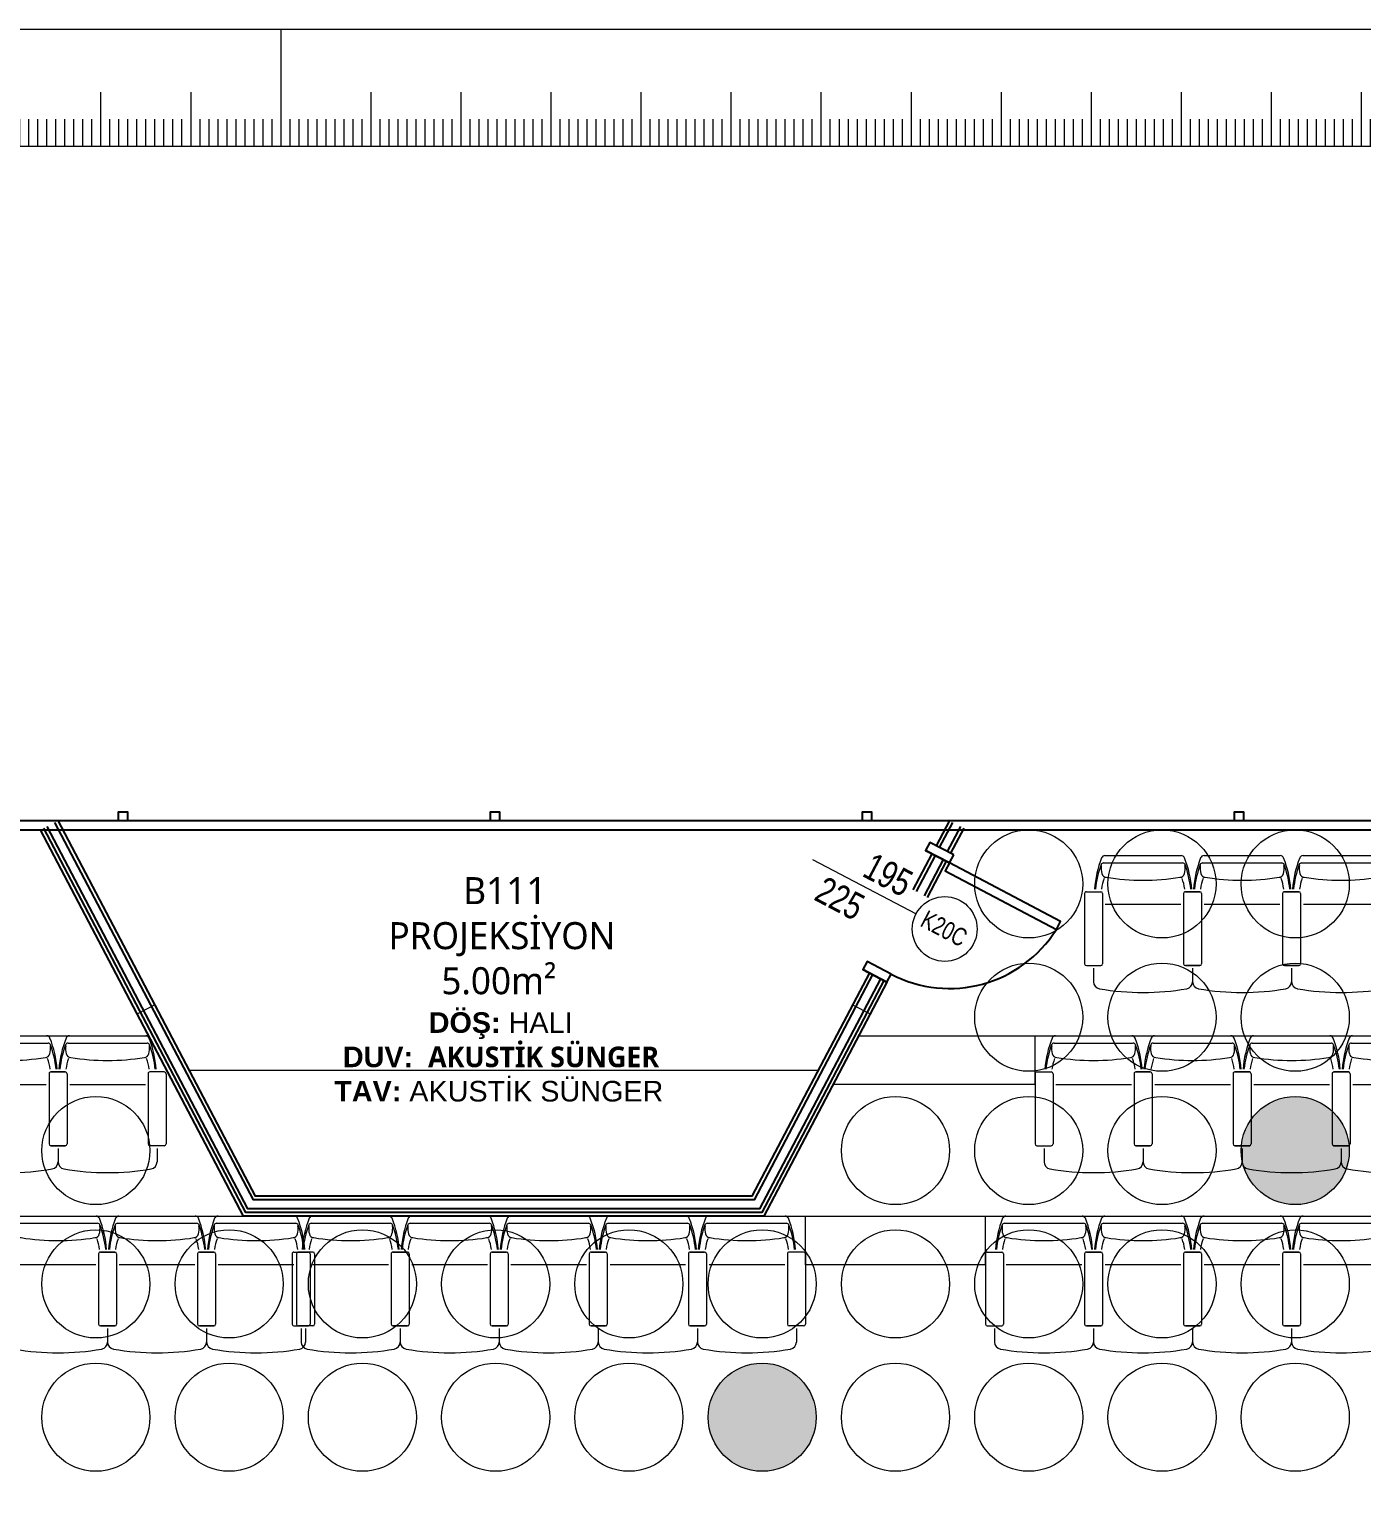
# Model space of a CAD drawing. Header units: millimetres. Extents: x 809 to 8159, y 33 to 4533.
# Drawn here: x 5919 to 6659, y 3726 to 4533 of the extents above; entities that cross this region are included whole.
import ezdxf
from ezdxf.enums import TextEntityAlignment as Align

# ---------------------------------------------------------------- set-up
doc = ezdxf.new("R2010")
doc.units = ezdxf.units.MM
for name, color, linetype, lineweight in [('0-RefEdit0', 7, 'Continuous', 0), ('AHŞAP KONFERANS SALONU TAVAN', 6, 'Continuous', 0), ('AYDINLATMA', 61, 'Continuous', 0), ('kapi_tag_yeni', 2, 'Continuous', 0), ('MAHAL', 6, 'Continuous', 0), ('MERDIVEN', 4, 'Continuous', 0), ('PAFTA', 3, 'Continuous', 0), ('pafta2cetvel', 1, 'Continuous', 0), ('TEFRİŞ', 130, 'Continuous', 0)]:
    doc.layers.add(name, color=color, linetype=linetype, lineweight=lineweight)
doc.layers.add('AHŞAP DUVAR', color=3, linetype='Continuous')
doc.layers.add('AHŞAP KUMAŞ SUNGER', color=4, linetype='Continuous')
doc.styles.add('kapi_tag', font='arial.ttf', dxfattribs={"width": 0.75})
doc.styles.get("Standard").update_dxf_attribs({"font": 'arial.ttf'})

# ---------------------------------------------------------------- blocks, each defined once
blk = doc.blocks.new('rgerg')
at = {"layer": 'pafta2cetvel'}
for p, q in [((49679.31, 2572.6), (49679.31, 2507.6)), ((49684.31, 2572.6), (49684.31, 2557.6)), ((49689.31, 2572.6), (49689.31, 2557.6)), ((49694.31, 2572.6), (49694.31, 2557.6)), ((49699.31, 2572.6), (49699.31, 2557.6)), ((49704.31, 2572.6), (49704.31, 2557.6)), ((49709.31, 2572.6), (49709.31, 2557.6)), ((49714.31, 2572.6), (49714.31, 2557.6)), ((49719.31, 2572.6), (49719.31, 2557.6)), ((49724.31, 2572.6), (49724.31, 2557.6)), ((49729.31, 2572.6), (49729.31, 2542.6)), ((49734.31, 2572.6), (49734.31, 2557.6)), ((49739.31, 2572.6), (49739.31, 2557.6)), ((49744.31, 2572.6), (49744.31, 2557.6)), ((49749.31, 2572.6), (49749.31, 2557.6)), ((49754.31, 2572.6), (49754.31, 2557.6)), ((49759.31, 2572.6), (49759.31, 2557.6)), ((49764.31, 2572.6), (49764.31, 2557.6)), ((49769.31, 2572.6), (49769.31, 2557.6)), ((49774.31, 2572.6), (49774.31, 2557.6)), ((49779.31, 2572.6), (49779.31, 2542.6)), ((49784.31, 2572.6), (49784.31, 2557.6)), ((49789.31, 2572.6), (49789.31, 2557.6)), ((49794.31, 2572.6), (49794.31, 2557.6)), ((49799.31, 2572.6), (49799.31, 2557.6)), ((49804.31, 2572.6), (49804.31, 2557.6)), ((49809.31, 2572.6), (49809.31, 2557.6)), ((49814.31, 2572.6), (49814.31, 2557.6)), ((49819.31, 2572.6), (49819.31, 2557.6)), ((49824.31, 2572.6), (49824.31, 2557.6)), ((49829.31, 2572.6), (49829.31, 2542.6)), ((49834.31, 2572.6), (49834.31, 2557.6)), ((49839.31, 2572.6), (49839.31, 2557.6)), ((49844.31, 2572.6), (49844.31, 2557.6)), ((49849.31, 2572.6), (49849.31, 2557.6)), ((49854.31, 2572.6), (49854.31, 2557.6)), ((49859.31, 2572.6), (49859.31, 2557.6)), ((49864.31, 2572.6), (49864.31, 2557.6)), ((49869.31, 2572.6), (49869.31, 2557.6)), ((49874.31, 2572.6), (49874.31, 2557.6)), ((49879.31, 2572.6), (49879.31, 2542.6)), ((49884.31, 2572.6), (49884.31, 2557.6)), ((49889.31, 2572.6), (49889.31, 2557.6)), ((49894.31, 2572.6), (49894.31, 2557.6)), ((49899.31, 2572.6), (49899.31, 2557.6)), ((49904.31, 2572.6), (49904.31, 2557.6)), ((49909.31, 2572.6), (49909.31, 2557.6)), ((49914.31, 2572.6), (49914.31, 2557.6)), ((49919.31, 2572.6), (49919.31, 2557.6)), ((49924.31, 2572.6), (49924.31, 2557.6)), ((49929.31, 2572.6), (49929.31, 2542.6)), ((49934.31, 2572.6), (49934.31, 2557.6)), ((49939.31, 2572.6), (49939.31, 2557.6)), ((49944.31, 2572.6), (49944.31, 2557.6)), ((49949.31, 2572.6), (49949.31, 2557.6)), ((49954.31, 2572.6), (49954.31, 2557.6)), ((49959.31, 2572.6), (49959.31, 2557.6)), ((49964.31, 2572.6), (49964.31, 2557.6)), ((49969.31, 2572.6), (49969.31, 2557.6)), ((49974.31, 2572.6), (49974.31, 2557.6)), ((49979.31, 2572.6), (49979.31, 2542.6)), ((49984.31, 2572.6), (49984.31, 2557.6)), ((49989.31, 2572.6), (49989.31, 2557.6)), ((49994.31, 2572.6), (49994.31, 2557.6)), ((49999.31, 2572.6), (49999.31, 2557.6)), ((50004.31, 2572.6), (50004.31, 2557.6)), ((50009.31, 2572.6), (50009.31, 2557.6)), ((50014.31, 2572.6), (50014.31, 2557.6)), ((50019.31, 2572.6), (50019.31, 2557.6)), ((50024.31, 2572.6), (50024.31, 2557.6)), ((50029.31, 2572.6), (50029.31, 2542.6)), ((50034.31, 2572.6), (50034.31, 2557.6)), ((50039.31, 2572.6), (50039.31, 2557.6)), ((50044.31, 2572.6), (50044.31, 2557.6)), ((50049.31, 2572.6), (50049.31, 2557.6)), ((50054.31, 2572.6), (50054.31, 2557.6)), ((50059.31, 2572.6), (50059.31, 2557.6)), ((50064.31, 2572.6), (50064.31, 2557.6)), ((50069.31, 2572.6), (50069.31, 2557.6)), ((50074.31, 2572.6), (50074.31, 2557.6)), ((50079.31, 2572.6), (50079.31, 2542.6)), ((50084.31, 2572.6), (50084.31, 2557.6)), ((50089.31, 2572.6), (50089.31, 2557.6)), ((50094.31, 2572.6), (50094.31, 2557.6)), ((50099.31, 2572.6), (50099.31, 2557.6)), ((50104.31, 2572.6), (50104.31, 2557.6)), ((50109.31, 2572.6), (50109.31, 2557.6)), ((50114.31, 2572.6), (50114.31, 2557.6)), ((50119.31, 2572.6), (50119.31, 2557.6)), ((50124.31, 2572.6), (50124.31, 2557.6)), ((50129.31, 2572.6), (50129.31, 2542.6)), ((50134.31, 2572.6), (50134.31, 2557.6)), ((50139.31, 2572.6), (50139.31, 2557.6)), ((50144.31, 2572.6), (50144.31, 2557.6)), ((50149.31, 2572.6), (50149.31, 2557.6)), ((50154.31, 2572.6), (50154.31, 2557.6)), ((50159.31, 2572.6), (50159.31, 2557.6)), ((50164.31, 2572.6), (50164.31, 2557.6)), ((50169.31, 2572.6), (50169.31, 2557.6)), ((50174.31, 2572.6), (50174.31, 2557.6)), ((50179.31, 2572.6), (50179.31, 2542.6)), ((50184.31, 2572.6), (50184.31, 2557.6)), ((50189.31, 2572.6), (50189.31, 2557.6)), ((50194.31, 2572.6), (50194.31, 2557.6)), ((50199.31, 2572.6), (50199.31, 2557.6)), ((50204.31, 2572.6), (50204.31, 2557.6)), ((50209.31, 2572.6), (50209.31, 2557.6)), ((50214.31, 2572.6), (50214.31, 2557.6)), ((50219.31, 2572.6), (50219.31, 2557.6)), ((50224.31, 2572.6), (50224.31, 2557.6)), ((50229.31, 2572.6), (50229.31, 2542.6)), ((50234.31, 2572.6), (50234.31, 2557.6)), ((50239.31, 2572.6), (50239.31, 2557.6)), ((50244.31, 2572.6), (50244.31, 2557.6)), ((50249.31, 2572.6), (50249.31, 2557.6)), ((50254.31, 2572.6), (50254.31, 2557.6)), ((50259.31, 2572.6), (50259.31, 2557.6)), ((50264.31, 2572.6), (50264.31, 2557.6)), ((50269.31, 2572.6), (50269.31, 2557.6)), ((50274.31, 2572.6), (50274.31, 2557.6)), ((50279.31, 2572.6), (50279.31, 2542.6)), ((50284.31, 2572.6), (50284.31, 2557.6)), ((50289.31, 2572.6), (50289.31, 2557.6)), ((50294.31, 2572.6), (50294.31, 2557.6)), ((50299.31, 2572.6), (50299.31, 2557.6)), ((50304.31, 2572.6), (50304.31, 2557.6)), ((50309.31, 2572.6), (50309.31, 2557.6)), ((50314.31, 2572.6), (50314.31, 2557.6)), ((50319.31, 2572.6), (50319.31, 2557.6)), ((50324.31, 2572.6), (50324.31, 2557.6)), ((50329.31, 2572.6), (50329.31, 2542.6)), ((50334.31, 2572.6), (50334.31, 2557.6)), ((50339.31, 2572.6), (50339.31, 2557.6)), ((50344.31, 2572.6), (50344.31, 2557.6)), ((50349.31, 2572.6), (50349.31, 2557.6)), ((50354.31, 2572.6), (50354.31, 2557.6)), ((50359.31, 2572.6), (50359.31, 2557.6)), ((50364.31, 2572.6), (50364.31, 2557.6)), ((50369.31, 2572.6), (50369.31, 2557.6)), ((50374.31, 2572.6), (50374.31, 2557.6)), ((50379.31, 2572.6), (50379.31, 2542.6)), ((50384.31, 2572.6), (50384.31, 2557.6)), ((50389.31, 2572.6), (50389.31, 2557.6)), ((50394.31, 2572.6), (50394.31, 2557.6)), ((50399.31, 2572.6), (50399.31, 2557.6)), ((50404.31, 2572.6), (50404.31, 2557.6)), ((50409.31, 2572.6), (50409.31, 2557.6)), ((50414.31, 2572.6), (50414.31, 2557.6)), ((50419.31, 2572.6), (50419.31, 2557.6)), ((50424.31, 2572.6), (50424.31, 2557.6)), ((50429.31, 2572.6), (50429.31, 2542.6)), ((50434.31, 2572.6), (50434.31, 2557.6)), ((50439.31, 2572.6), (50439.31, 2557.6)), ((50444.31, 2572.6), (50444.31, 2557.6)), ((50449.31, 2572.6), (50449.31, 2557.6)), ((50454.31, 2572.6), (50454.31, 2557.6)), ((50459.31, 2572.6), (50459.31, 2557.6)), ((50464.31, 2572.6), (50464.31, 2557.6)), ((50469.31, 2572.6), (50469.31, 2557.6)), ((50474.31, 2572.6), (50474.31, 2557.6)), ((50479.31, 2572.6), (50479.31, 2542.6)), ((50484.31, 2572.6), (50484.31, 2557.6)), ((50489.31, 2572.6), (50489.31, 2557.6)), ((50494.31, 2572.6), (50494.31, 2557.6)), ((50499.31, 2572.6), (50499.31, 2557.6)), ((50504.31, 2572.6), (50504.31, 2557.6)), ((50509.31, 2572.6), (50509.31, 2557.6)), ((50514.31, 2572.6), (50514.31, 2557.6)), ((50519.31, 2572.6), (50519.31, 2557.6)), ((50524.31, 2572.6), (50524.31, 2557.6)), ((50529.31, 2572.6), (50529.31, 2542.6)), ((50534.31, 2572.6), (50534.31, 2557.6)), ((50539.31, 2572.6), (50539.31, 2557.6)), ((50544.31, 2572.6), (50544.31, 2557.6)), ((50549.31, 2572.6), (50549.31, 2557.6)), ((50554.31, 2572.6), (50554.31, 2557.6)), ((50559.31, 2572.6), (50559.31, 2557.6)), ((50564.31, 2572.6), (50564.31, 2557.6)), ((50569.31, 2572.6), (50569.31, 2557.6)), ((50574.31, 2572.6), (50574.31, 2557.6)), ((50579.31, 2572.6), (50579.31, 2542.6)), ((50584.31, 2572.6), (50584.31, 2557.6)), ((50589.31, 2572.6), (50589.31, 2557.6)), ((50594.31, 2572.6), (50594.31, 2557.6)), ((50599.31, 2572.6), (50599.31, 2557.6)), ((50604.31, 2572.6), (50604.31, 2557.6)), ((50609.31, 2572.6), (50609.31, 2557.6)), ((50614.31, 2572.6), (50614.31, 2557.6)), ((50619.31, 2572.6), (50619.31, 2557.6)), ((50624.31, 2572.6), (50624.31, 2557.6)), ((50629.31, 2572.6), (50629.31, 2542.6)), ((50634.31, 2572.6), (50634.31, 2557.6)), ((50639.31, 2572.6), (50639.31, 2557.6)), ((50644.31, 2572.6), (50644.31, 2557.6)), ((50649.31, 2572.6), (50649.31, 2557.6)), ((50654.31, 2572.6), (50654.31, 2557.6)), ((50659.31, 2572.6), (50659.31, 2557.6)), ((50664.31, 2572.6), (50664.31, 2557.6)), ((50669.31, 2572.6), (50669.31, 2557.6)), ((50674.31, 2572.6), (50674.31, 2557.6)), ((50679.31, 2572.6), (50679.31, 2542.6)), ((50679.31, 2572.6), (50729.31, 2572.6)), ((50679.31, 2572.6), (50679.31, 2557.6)), ((50684.31, 2572.6), (50684.31, 2557.6)), ((50689.31, 2572.6), (50689.31, 2557.6)), ((50694.31, 2572.6), (50694.31, 2557.6)), ((50699.31, 2572.6), (50699.31, 2557.6)), ((50704.31, 2572.6), (50704.31, 2557.6)), ((50709.31, 2572.6), (50709.31, 2557.6)), ((50714.31, 2572.6), (50714.31, 2557.6)), ((50719.31, 2572.6), (50719.31, 2557.6)), ((50724.31, 2572.6), (50724.31, 2557.6)), ((50729.31, 2572.6), (50729.31, 2507.6)), ((50729.31, 2572.6), (50729.31, 2557.6))]:
    blk.add_line(p, q, dxfattribs=at)
blk.add_lwpolyline([(49679.31, 2572.6), (50729.31, 2572.6)], dxfattribs=at)
blk = doc.blocks.new('koltuk')
at = {"layer": 'TEFRİŞ'}
for p, q in [((36201.1633, -102073.6816), (36201.1633, -102073.7616)), ((36201.1733, -102073.6716), (36201.5633, -102073.6716)), ((36201.5733, -102073.6816), (36201.5733, -102073.7616)), ((36201.5883, -102073.7216), (36201.6627, -102073.7216)), ((36200.9633, -102074.2083), (36200.9633, -102073.7848)), ((36201.0035, -102074.2162), (36201.0035, -102073.7769)), ((36201.1733, -102073.7716), (36201.5633, -102073.7716)), ((36201.2333, -102074.2066), (36201.2333, -102073.7866)), ((36201.1633, -102074.3116), (36201.1633, -102074.2316)), ((36201.1733, -102074.2216), (36201.5633, -102074.2216)), ((36201.5733, -102074.3116), (36201.5733, -102074.2316)), ((36201.1733, -102074.3216), (36201.5633, -102074.3216)), ((36201.5883, -102074.2716), (36201.6627, -102074.2716))]:
    blk.add_line(p, q, dxfattribs=at)
for centre, radius, start, end in [((36201.1733, -102073.6816), 0.01, 90, 180), ((36201.5633, -102073.6816), 0.01, 0, 90), ((36200.9833, -102073.7848), 0.02, 111.52683, 180), ((36201.1939, -102074.3186), 0.5938, 94.39889, 111.52683), ((36201.0175, -102073.7769), 0.014, 110.34018, 180), ((36201.211, -102074.299), 0.5708, 96.30404, 110.34018), ((36201.0333, -102073.8794), 0.1161, 75.09503, 97.2992), ((36201.0583, -102073.7918), 0.025, 0, 78.80738), ((36201.194, -102074.0817), 0.3196, 98.20943, 109.0644), ((36201.1733, -102073.7616), 0.01, 180, 270), ((36201.5633, -102073.7616), 0.01, 270, 0), ((36201.6627, -102073.7616), 0.04, 10.39317, 90), ((36200.2769, -102073.9966), 1.4456, 350.35405, 9.64595), ((36199.8331, -102073.9966), 1.2669, 350.69919, 9.30081), ((36200.9833, -102074.2083), 0.02, 180, 248.47317), ((36201.1939, -102073.6745), 0.5938, 248.47317, 265.60111), ((36201.0175, -102074.2162), 0.014, 180, 249.65982), ((36201.211, -102073.6941), 0.5708, 249.65982, 263.69596), ((36201.0333, -102074.1137), 0.1161, 262.7008, 284.90497), ((36201.0583, -102074.2013), 0.025, 281.19262, 0), ((36201.194, -102073.9114), 0.3196, 250.9356, 261.79057), ((36201.1733, -102074.2316), 0.01, 90, 180), ((36201.5633, -102074.2316), 0.01, 0, 90), ((36201.6627, -102074.2316), 0.04, 270, 349.60683), ((36201.1733, -102074.3116), 0.01, 180, 270), ((36201.5633, -102074.3116), 0.01, 270, 0)]:
    blk.add_arc(centre, radius, start, end, dxfattribs=at)
blk = doc.blocks.new('rthrhrtrtrhrh')
at = {"layer": 'TEFRİŞ'}
for p in [(-17, 5.3908), (-18, 5.1158), (-16, 5.1158), (-17, 4.8408), (-18, 4.5658), (-16, 4.5658), (-17, 4.2908), (-18, 4.0158), (-16, 4.0158), (-17, 3.7408), (-16, 3.4658), (-16, 1.8158), (-16, 1.2658), (-16, 0.7158), (-16, 0.1658), (-16, -0.3842), (-16, -0.9092), (-16, -1.4592), (-17, -1.7342), (-16, -2.0092), (-17, -2.2842)]:
    blk.add_blockref('koltuk', p, dxfattribs=at)
blk = doc.blocks.new('RTHRTHRTRTHRHRTH')
at = {"layer": 'AHŞAP KONFERANS SALONU TAVAN'}
for centre in [(40881.25, -4548.69), (40955.25, -4548.69), (41029.25, -4548.69), (40881.25, -4622.69), (40955.25, -4622.69), (41029.25, -4622.69), (40363.25, -4696.69), (40807.25, -4696.69), (40881.25, -4696.69), (40955.25, -4696.69), (40363.25, -4770.69), (40437.25, -4770.69), (40511.25, -4770.69), (40585.25, -4770.69), (40659.25, -4770.69), (40733.25, -4770.69), (40807.25, -4770.69), (40881.25, -4770.69), (40955.25, -4770.69), (41029.25, -4770.69), (40363.25, -4844.69), (40437.25, -4844.69), (40511.25, -4844.69), (40585.25, -4844.69), (40659.25, -4844.69), (40807.25, -4844.69), (40881.25, -4844.69), (40955.25, -4844.69), (41029.25, -4844.69)]:
    blk.add_circle(centre, 30, dxfattribs=at)
blk = doc.blocks.new('AYDINLATMA ARMATÜR')
at = {"layer": 'AYDINLATMA'}
h = blk.add_hatch(color=256, dxfattribs=at)
h.dxf.hatch_style = 1
edge = h.paths.add_edge_path()
edge.add_arc((37838.26, -6234.41), 30, 0, 360)
blk.add_circle((37838.26, -6234.41), 30, dxfattribs=at)
blk = doc.blocks.new('ERGYTHTYJTTTYJTYJ')
at = {"layer": 'AYDINLATMA'}
for p in [(740, 1554.04), (444, 1406.04)]:
    blk.add_blockref('AYDINLATMA ARMATÜR', p, dxfattribs=at)
blk = doc.blocks.new('kapi_tag_yeni')
at = {"layer": 'kapi_tag_yeni'}
blk.add_line((0, 0), (-0.6504, 0), dxfattribs=at)
blk.add_circle((-0.8304, 0), 0.18, dxfattribs=at)
at = {"layer": 'kapi_tag_yeni', "style": 'kapi_tag', "width": 0.75}
for tag, p in [('KAPI_ENI', (-0.553, 0.047)), ('KAPI_BOYU', (-0.553, -0.194))]:
    blk.add_attdef(tag, p, '', height=0.15, dxfattribs=at)
blk.add_attdef('KAPI_TAG_02', text='', height=0.15, dxfattribs=at).set_placement((-0.8304, 0), align=Align.MIDDLE_CENTER)

msp = doc.modelspace()

# ---------------------------------------------------------------- linework, layer by layer
at = {"layer": '0-RefEdit0'}
for p, q in [((6385.81, 4009.57), (6395.55, 4004.45)), ((5989.11, 3991.86), (5979.38, 3986.74)), ((6376.5, 3991.86), (6386.24, 3986.74)), ((6477.81, 3947.58), (6477.81, 3974.58)), ((6008.19, 3955.58), (6357.42, 3955.58)), ((6477.81, 3947.58), (6365.64, 3947.58)), ((6350.31, 3847.58), (6350.31, 3874.58)), ((6450.31, 3847.58), (6450.31, 3874.58)), ((6450.31, 3847.58), (6350.31, 3847.58))]:
    msp.add_line(p, q, dxfattribs=at)
at = {"layer": 'AHŞAP DUVAR'}
for p, q in [((6432.63, 4074.96), (6419.35, 4081.94)), ((6430.3, 4070.53), (6417.03, 4077.52)), ((6397.87, 4008.87), (6384.6, 4015.85)), ((6395.55, 4004.45), (6382.27, 4011.43))]:
    msp.add_line(p, q, dxfattribs=at)
at = {"layer": 'AHŞAP DUVAR', "elevation": 0}
for points in [[(6385.81, 4009.57), (6320.61, 3885.58), (6045.01, 3885.58), (5935.39, 4094.02)], [(6430.23, 4094.02), (6422.89, 4080.08)], [(6395.55, 4004.45), (6327.25, 3874.58), (6038.36, 3874.58), (5925.65, 4088.9)], [(6393.78, 4005.38), (6326.04, 3876.58), (6039.57, 3876.58), (5927.42, 4089.83)], [(6392.01, 4006.31), (6324.84, 3878.58), (6040.78, 3878.58), (5929.19, 4090.76)], [(6387.58, 4008.63), (6321.82, 3883.58), (6043.8, 3883.58), (5933.62, 4093.09)], [(6432, 4093.09), (6424.66, 4079.15)], [(6436.42, 4090.76), (6429.09, 4076.82)], [(6438.19, 4089.83), (6430.86, 4075.89)], [(6420.57, 4075.65), (6410.04, 4055.63)], [(6422.34, 4074.72), (6411.81, 4054.7)], [(6426.76, 4072.4), (6416.23, 4052.37)], [(6428.53, 4071.46), (6418, 4051.44)]]:
    msp.add_lwpolyline(points, dxfattribs=at)
for points in [[(6432.63, 4074.96), (6419.35, 4081.94), (6417.03, 4077.52), (6430.3, 4070.53)], [(6430.3, 4070.53), (6427.97, 4066.11), (6489.64, 4033.68), (6491.97, 4038.11)], [(6397.87, 4008.87), (6384.6, 4015.85), (6382.27, 4011.43), (6395.55, 4004.45)]]:
    msp.add_lwpolyline(points, close=True, dxfattribs=at)
at = {"layer": 'AHŞAP DUVAR'}
msp.add_arc((6430.34, 4070.91), 70.02, 242.37872, 327.87913, dxfattribs=at)
at = {"layer": 'AHŞAP KUMAŞ SUNGER', "elevation": 0}
for points in [[(7130.88, 4093.9), (5344.03, 4093.9), (5344.03, 4088.9), (7130.88, 4088.9)], [(5968.81, 4093.9), (5968.81, 4098.9), (5973.81, 4098.9), (5973.81, 4093.9)], [(6175.41, 4093.9), (6175.41, 4098.9), (6180.41, 4098.9), (6180.41, 4093.9)], [(6382, 4093.9), (6382, 4098.9), (6387, 4098.9), (6387, 4093.9)], [(6588.6, 4093.9), (6588.6, 4098.9), (6593.6, 4098.9), (6593.6, 4093.9)]]:
    msp.add_lwpolyline(points, close=True, dxfattribs=at)
at = {"layer": 'MERDIVEN'}
for p, q in [((5332.01, 3974.58), (5985.77, 3974.58)), ((6379.84, 3974.58), (7188.79, 3974.58)), ((5401.83, 3874.58), (7188.79, 3874.58))]:
    msp.add_line(p, q, dxfattribs=at)
at = {"layer": 'PAFTA'}
for points in [[(809.14, 4533.36), (8159.14, 4533.36), (8159.14, 33.36), (809.14, 33.36)], [(8159.14, 98.36), (809.14, 98.36), (809.14, 4468.36), (8159.14, 4468.36)], [(8094.14, 98.36), (874.14, 98.36), (874.14, 4468.36), (8094.14, 4468.36)]]:
    msp.add_lwpolyline(points, close=True, dxfattribs=at)

# ---------------------------------------------------------------- block references
at = {"layer": 'AHŞAP KONFERANS SALONU TAVAN'}
msp.add_blockref('RTHRTHRTRTHRHRTH', (-34406.95, 8607.59), dxfattribs=at)
at = {"layer": 'AYDINLATMA'}
msp.add_blockref('ERGYTHTYJTTTYJTYJ', (-31955.96, 8591.27), dxfattribs=at)
at = {"layer": 'kapi_tag_yeni'}
ref = msp.add_blockref('kapi_tag_yeni', (6354.17, 4072.53), dxfattribs=dict(at, xscale=99.99999999999996, yscale=99.99999999999996, zscale=99.99999999999996, rotation=152.260416293009))
ref.add_attrib('KAPI_BOYU', '195', (6381.17, 4063.53), dxfattribs={"height": 15, "rotation": 332.26042, "style": 'kapi_tag', "width": 0.75})
ref.add_attrib('KAPI_ENI', '225', (6354.4, 4050.39), dxfattribs={"height": 15, "rotation": 332.26042, "style": 'kapi_tag', "width": 0.75})
ref.add_attrib('KAPI_TAG_02', 'K20C', dxfattribs={"height": 10, "rotation": 332.26042, "style": 'kapi_tag', "width": 0.75}).set_placement((6427.35, 4034.19), align=Align.MIDDLE_CENTER)
at = {"layer": 'pafta2cetvel', "xscale": -1, "rotation": 180}
for p in [(-44670.17, 7040.96), (-43620.17, 7040.96)]:
    msp.add_blockref('rgerg', p, dxfattribs=at)
at = {"layer": 'TEFRİŞ', "xscale": 100, "yscale": 100, "zscale": 100, "rotation": 270}
msp.add_blockref('rthrhrtrtrhrh', (10213535.88, 3622370.92), dxfattribs=at)

# ---------------------------------------------------------------- texts
at = {"layer": 'MAHAL', "insert": (6025.74, 4062.69), "char_height": 15, "attachment_point": 1}
msp.add_mtext_dynamic_manual_height_columns('\\pi134.56373;{\\fTrebuchet MS|b0|i0|c162|p34;B111\\P\\pi93.04353;PROJEKSİYON\\P\\pi122.37686;5.00m²\\P\\pi115.40572;\\fArial|b1|i0|c162|p34;\\H0.7619x;DÖŞ:\\fArial|b0|i0|c162|p34; HALI\\P\\pi67.71425;\\fArial|b1|i0|c162|p34;DUV: \\fTrebuchet MS|b1|i0|c162|p34; AKUSTİK SÜNGER\\P\\pi62.93674;\\fArial|b1|i0|c162|p34;TAV: \\fArial|b0|i0|c162|p34;AKUSTİK SÜNGER}', width=308.0669, gutter_width=1, heights=[0], dxfattribs=at)

doc.saveas('drawing.dxf')
